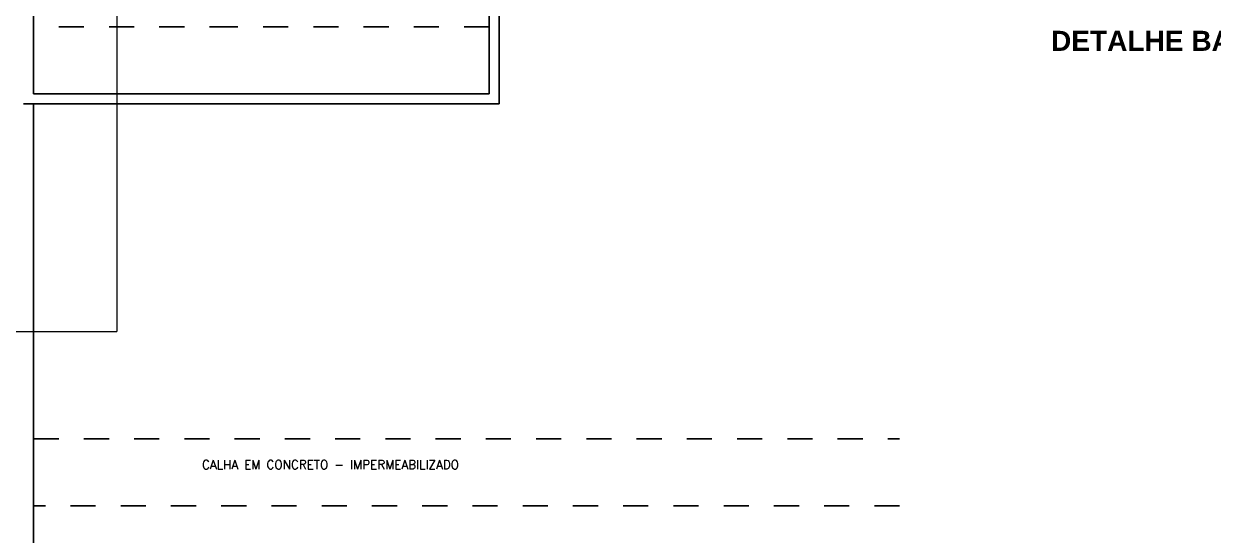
# Model space of a CAD drawing. Header units: millimetres. Extents: x -2485 to 3289, y -257 to 1952.
# Drawn here: x 59.116 to 63.851, y 21.126 to 23.163 of the extents above; entities that cross this region are included whole.
import ezdxf
from ezdxf.enums import TextEntityAlignment as Align

# ---------------------------------------------------------------- set-up
doc = ezdxf.new("R2010")
doc.units = ezdxf.units.MM
doc.header["$LTSCALE"] = 0.3
doc.linetypes.add('CONTINUO', pattern=[0])
doc.linetypes.add('HIDDEN2', pattern=[0.1875, 0.125, -0.0625])
for name, color, linetype in [('PAREDE', 7, 'CONTINUO'), ('PROJEÇÃO', 11, 'HIDDEN2'), ('TEX', 11, 'Continuous'), ('TEXTO', 3, 'Continuous'), ('TUB', 1, 'Continuous')]:
    doc.layers.add(name, color=color, linetype=linetype)
doc.layers.add('PROJETO ÁGUA', color=140, linetype='Continuous', lineweight=15)
doc.styles.add('ROMANS', font='romans.shx', dxfattribs={"height": 0.03})
doc.styles.add('SANSSERIFBOLD', font='sasb____.pfb')

# ---------------------------------------------------------------- blocks, each defined once
blk = doc.blocks.new('PN')
at = {"layer": 'TEX', "color": 3, "linetype": 'Continuous', "style": 'SANSSERIFBOLD'}
blk.add_text('ESC. 1 :', height=0.06, dxfattribs=at).set_placement((-0.078, 0.0123), align=Align.CENTER)
at = {"layer": 'TEX', "color": 9, "style": 'SANSSERIFBOLD'}
blk.add_attdef('NOME', text='', height=0.08, dxfattribs=at).set_placement((-0.3353, 0.0123), align=Align.RIGHT)
at = {"layer": 'TEX', "color": 3, "style": 'SANSSERIFBOLD'}
blk.add_attdef('ESCALA', (0.0825, 0.0123), '', height=0.06, dxfattribs=at)

msp = doc.modelspace()

# ---------------------------------------------------------------- linework, layer by layer
at = {"layer": 'PAREDE'}
for p, q in [((60.969081, 26.386397), (60.969081, 22.884068)), ((61.009081, 26.39345), (61.009081, 22.844068)), ((59.155729, 22.884068), (59.155748, 26.066658)), ((59.155729, 22.884068), (60.969081, 22.884068)), ((59.115729, 22.844068), (61.009081, 22.844068)), ((59.155748, 19.908068), (59.155748, 22.844068))]:
    msp.add_line(p, q, dxfattribs=at)
at = {"layer": 'PROJETO ÁGUA'}
for p in [(59.486375, 24.902079), (55.453756, 21.936605)]:
    msp.add_line(p, (59.486375, 21.936605), dxfattribs=at)
at = {"layer": 'PROJEÇÃO'}
for points in [[(60.969081, 23.150735), (59.955729, 23.150735), (59.955729, 23.150735), (59.155733, 23.150735), (59.155748, 22.884068), (60.969081, 22.884068), (60.969081, 23.150735)], [(62.602406, 21.242735), (59.155748, 21.242735), (59.155748, 21.509402), (62.602406, 21.509402)]]:
    msp.add_lwpolyline(points, dxfattribs=at)
at = {"layer": 'TEXTO', "linetype": 'CONTINUO'}
msp.add_line((59.155748, 22.884068), (59.155729, 22.884068), dxfattribs=at)

# ---------------------------------------------------------------- block references
at = {"layer": 'TUB'}
msp.add_blockref('PN', (64.738554, 23.0425), dxfattribs=at).add_auto_attribs({'NOME': 'DETALHE BARRILETE', 'ESCALA': 'SEM'})

# ---------------------------------------------------------------- texts
at = {"layer": 'TEXTO', "insert": (60.337459, 21.407102), "char_height": 0.035, "width": 1, "attachment_point": 5, "style": 'ROMANS'}
msp.add_mtext('CALHA EM CONCRETO - IMPERMEABILIZADO', dxfattribs=at)

doc.saveas('drawing.dxf')
